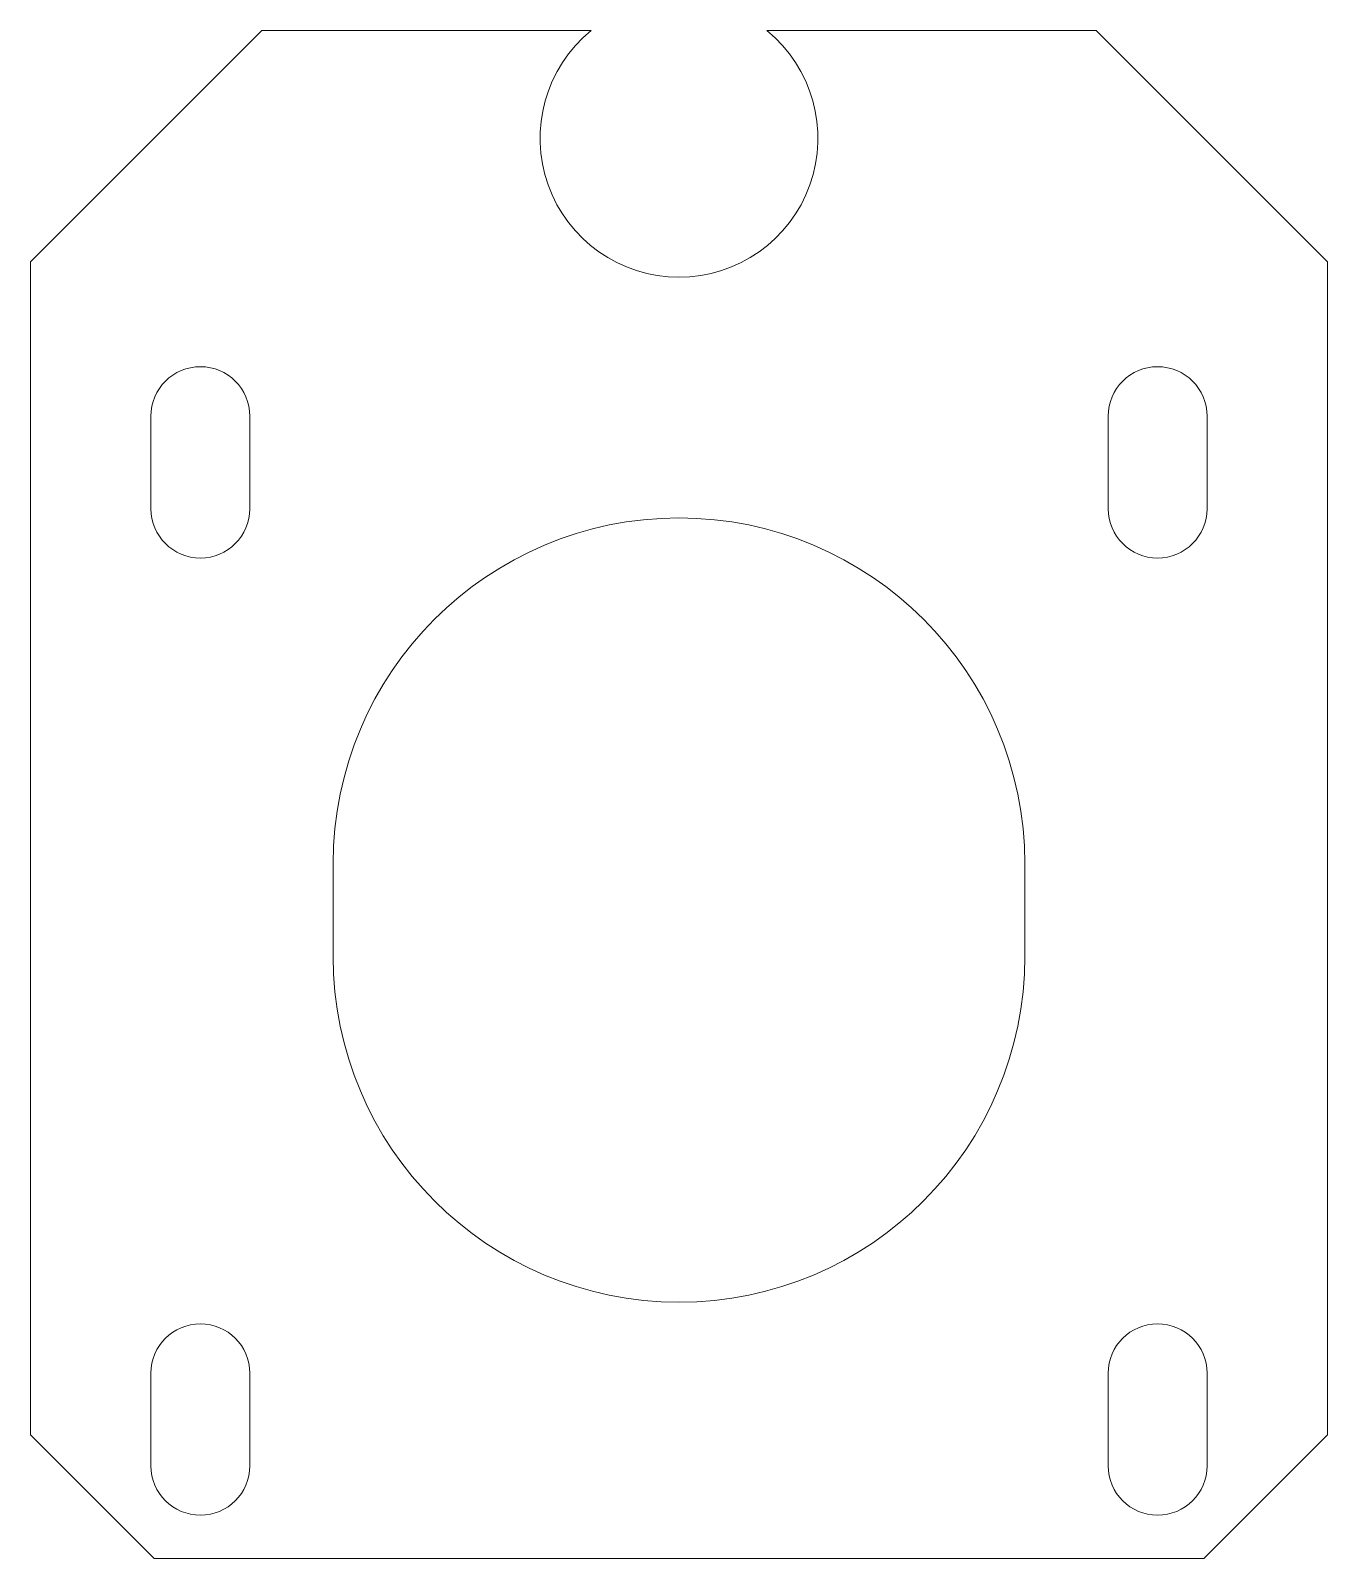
# Model space of a CAD drawing. Header units: millimetres. Extents: x -21 to 21, y -21 to 28.5.
import ezdxf

# ---------------------------------------------------------------- set-up
doc = ezdxf.new("R2010")
doc.units = ezdxf.units.MM

msp = doc.modelspace()

# ---------------------------------------------------------------- linework, layer by layer
at = {"color": 7, "linetype": 'Continuous', "lineweight": 15}
for p, q in [((-13.514, 28.486), (-21, 21)), ((-2.845, 28.486), (-13.514, 28.486)), ((13.514, 28.486), (2.845, 28.486)), ((21, 21), (13.514, 28.486)), ((-21, 21), (-21, -17)), ((21, -17), (21, 21)), ((-17.1, 16), (-17.1, 13)), ((-13.9, 13), (-13.9, 16)), ((13.9, 16), (13.9, 13)), ((17.1, 13), (17.1, 16)), ((-11.2, 1.5), (-11.2, -1.5)), ((11.2, -1.5), (11.2, 1.5)), ((-17.1, -15), (-17.1, -18)), ((-13.9, -18), (-13.9, -15)), ((13.9, -15), (13.9, -18)), ((17.1, -18), (17.1, -15)), ((-21, -17), (-17, -21)), ((17, -21), (21, -17)), ((-17, -21), (17, -21))]:
    msp.add_line(p, q, dxfattribs=at)
for centre, radius, start, end in [((0, 25), 4.5, 129.217, 50.783), ((-15.5, 16), 1.6, 0, 180), ((15.5, 16), 1.6, 0, 180), ((-15.5, 13), 1.6, 180, 0), ((15.5, 13), 1.6, 180, 0), ((0, 1.5), 11.2, 0, 180), ((0, -1.5), 11.2, 180, 0), ((-15.5, -15), 1.6, 0, 180), ((15.5, -15), 1.6, 0, 180), ((-15.5, -18), 1.6, 180, 0), ((15.5, -18), 1.6, 180, 0)]:
    msp.add_arc(centre, radius, start, end, dxfattribs=at)

doc.saveas('drawing.dxf')
